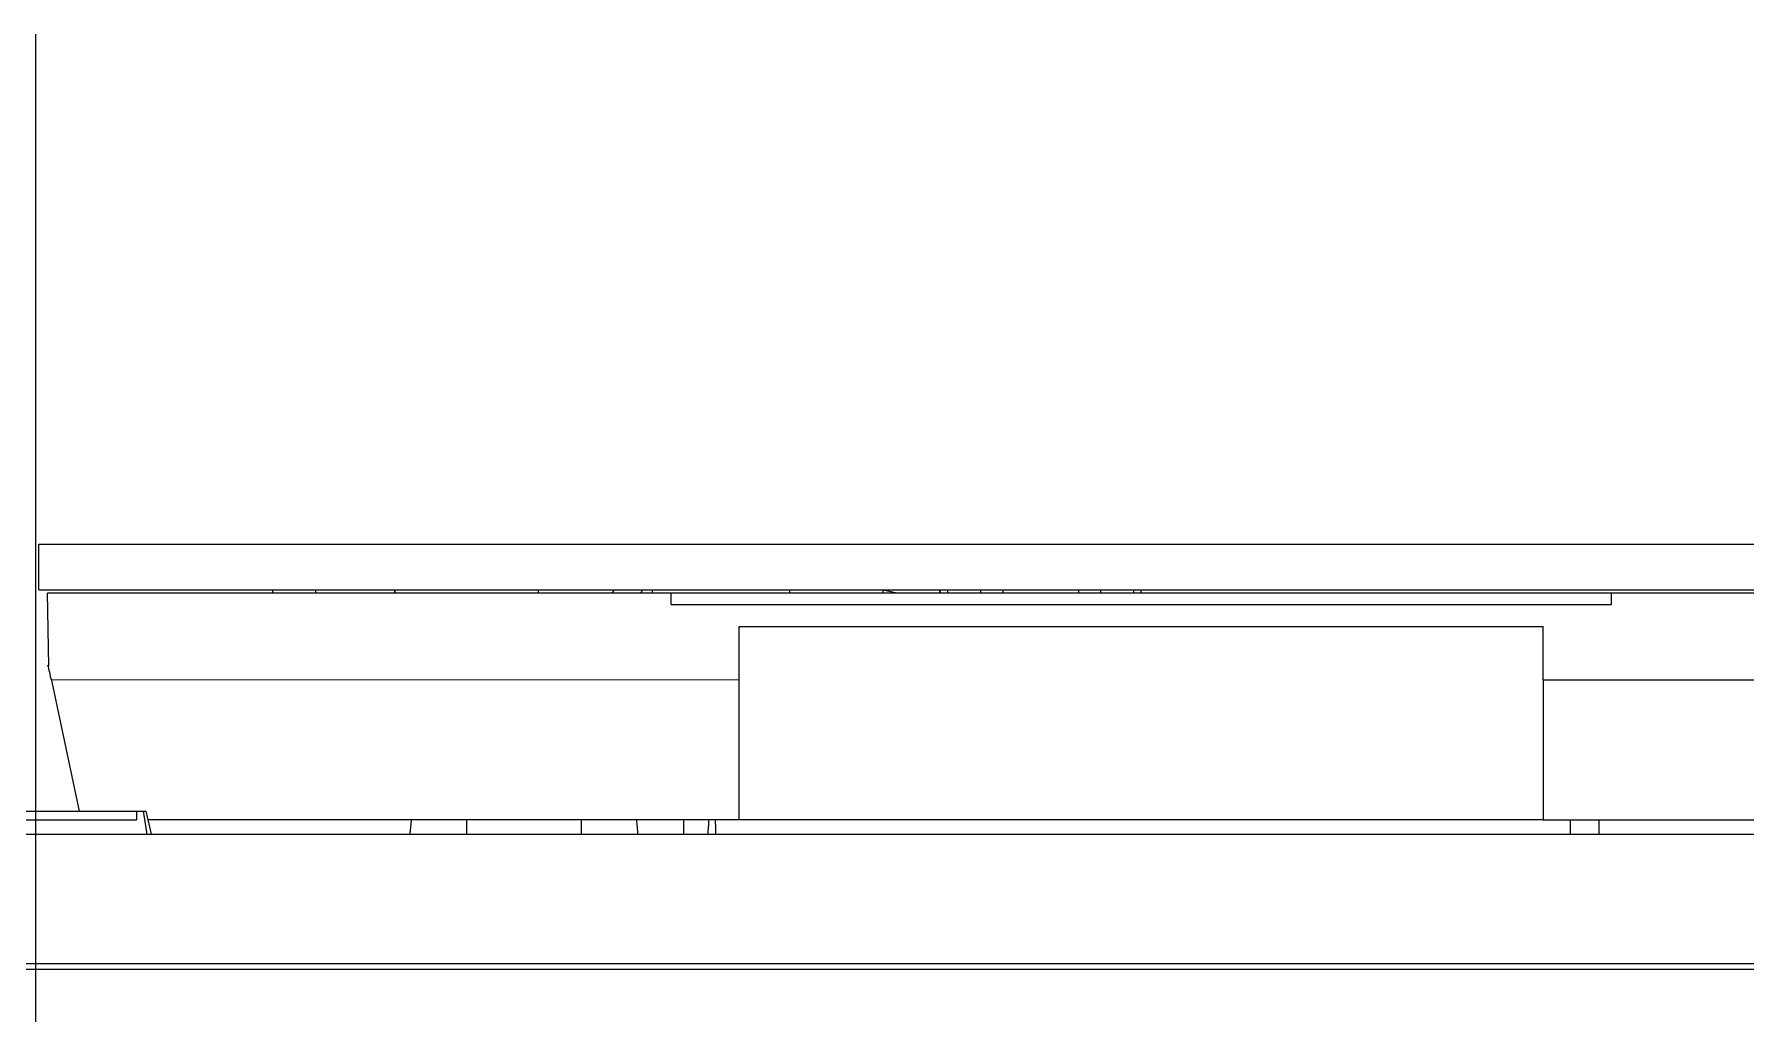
# Model space of a CAD drawing. Header units: millimetres. Extents: x -73584 to -37571, y -61249 to -50748.
# Drawn here: x -54034.3 to -53974.7, y -56834.3 to -56800.2 of the extents above; entities that cross this region are included whole.
import ezdxf

# ---------------------------------------------------------------- set-up
doc = ezdxf.new("R2010")
doc.units = ezdxf.units.MM
doc.header["$LTSCALE"] = 200
doc.linetypes.add('( Center )', pattern=[2, 1.25, -0.25, 0.25, -0.25])
doc.layers.add('DIM', color=3, linetype='Continuous')

# ---------------------------------------------------------------- blocks, each defined once
blk = doc.blocks.new('12586')
at = {"color": 7, "linetype": 'Continuous'}
for p, q in [((-40121.546, -54856.421), (-40121.546, -54854.821)), ((-40121.546, -54854.821), (-39871.746, -54854.821)), ((-40121.546, -54856.421), (-39871.746, -54856.421)), ((-40121.253, -54856.521), (-40121.208, -54859.069)), ((-40121.233, -54856.521), (-40046.524, -54856.521)), ((-40113.398, -54856.521), (-40113.397, -54856.421)), ((-40111.895, -54856.521), (-40111.897, -54856.421)), ((-40109.156, -54856.421), (-40109.156, -54856.521)), ((-40109.147, -54856.421), (-40109.147, -54856.521)), ((-40104.147, -54856.421), (-40104.147, -54856.521)), ((-40099.524, -54856.921), (-40099.524, -54856.521)), ((-40099.524, -54856.921), (-40066.768, -54856.921)), ((-40095.399, -54856.421), (-40095.399, -54856.521)), ((-40092.15, -54856.421), (-40092.15, -54856.521)), ((-40092.15, -54856.421), (-40091.65, -54856.521)), ((-40090.156, -54856.521), (-40090.156, -54856.421)), ((-40090.147, -54856.521), (-40090.147, -54856.421)), ((-40089.892, -54856.421), (-40089.892, -54856.521)), ((-40088.733, -54856.521), (-40088.733, -54856.421)), ((-40087.958, -54856.521), (-40087.958, -54856.421)), ((-40085.335, -54856.421), (-40085.335, -54856.521)), ((-40084.56, -54856.421), (-40084.56, -54856.521)), ((-40083.401, -54856.521), (-40083.401, -54856.421)), ((-40083.147, -54856.521), (-40083.147, -54856.421)), ((-40066.768, -54856.921), (-40066.768, -54856.521)), ((-40097.146, -54859.55), (-40097.146, -54857.693)), ((-40097.146, -54857.693), (-40069.146, -54857.693)), ((-40069.146, -54859.55), (-40069.146, -54857.693)), ((-40121.117, -54859.508), (-40120.137, -54864.121)), ((-40121.11, -54859.542), (-40097.146, -54859.55)), ((-40097.146, -54864.421), (-40097.146, -54859.55)), ((-40069.146, -54859.55), (-39924.146, -54859.55)), ((-40069.146, -54859.55), (-40069.146, -54864.421)), ((-40146.146, -54864.421), (-40118.146, -54864.421)), ((-40125.482, -54864.121), (-40117.808, -54864.121)), ((-40118.146, -54864.121), (-40118.146, -54864.421)), ((-40117.909, -54864.121), (-40117.78, -54864.921)), ((-40117.74, -54864.421), (-40117.808, -54864.121)), ((-40117.626, -54864.921), (-40117.74, -54864.421)), ((-40069.146, -54864.421), (-40117.74, -54864.421)), ((-40108.576, -54864.421), (-40108.618, -54864.921)), ((-40108.576, -54864.421), (-40108.618, -54864.921)), ((-40106.646, -54864.421), (-40106.646, -54864.921)), ((-40102.646, -54864.921), (-40102.646, -54864.421)), ((-40099.085, -54864.421), (-40099.094, -54864.921)), ((-40069.146, -54864.421), (-39896.146, -54864.421)), ((-40068.207, -54864.421), (-40068.199, -54864.921)), ((-40067.207, -54864.421), (-40067.199, -54864.921)), ((-40370.397, -54864.921), (-39872.897, -54864.921))]:
    blk.add_line(p, q, dxfattribs=at)
for centre, radius, start, end in [((-40102.417, -54854.928), 2.426, 318.94363, 322.00881), ((-40101.335, -54856.729), 1.194, 10.02492, 14.94493)]:
    blk.add_arc(centre, radius, start, end, dxfattribs=at)
for centre, major_axis, ratio, start_param, end_param in [((-40106.647, -54856.111), (5.495, 0.587), 0.399969, -0.442329, -0.397564), ((-40102.647, -55411.949), (0, 558.577), 0.017455, -0.2037, -0.199227), ((-40102.647, -55240.197), (6.897, 394.974), 0.017449, 0.313367, 0.317451), ((-40102.647, -55354.659), (0, 558.577), 0.017455, -0.501712, -0.499847)]:
    blk.add_ellipse(centre, major_axis=major_axis, ratio=ratio, start_param=start_param, end_param=end_param, dxfattribs=at)
blk.add_open_spline([(-40121.109, -54859.546), (-40121.127, -54859.46), (-40121.161, -54859.289), (-40121.208, -54859.121), (-40121.226, -54859.035)], degree=3, knots=[0, 0, 0, 0, 0.500021, 1, 1, 1, 1], dxfattribs=at)
at = {"layer": 'DIM', "color": 1, "linetype": '( Center )'}
blk.add_line((-40121.647, -54934.237), (-40121.647, -54837.074), dxfattribs=at)
blk = doc.blocks.new('23-D1020-B_EXTRUSION-MAIN-BODY_BASESTAND-0_5m_Absen-PL__363', base_point=(418.75, -61.98))
at = {"color": 7, "linetype": 'Continuous'}
for p, q in [((892.007, 18.02), (441.246, 18.02)), ((892.007, 17.82), (441.246, 17.82))]:
    blk.add_line(p, q, dxfattribs=at)
blk = doc.blocks.new('Top1', base_point=(668.75, -75.52))
blk.add_blockref('23-D1020-B_EXTRUSION-MAIN-BODY_BASESTAND-0_5m_Absen-PL__363', (418.75, -61.98))
blk = doc.blocks.new('*U238')
at = {"xscale": -1, "rotation": 359.9999999999976}
blk.add_blockref('Top1', (0, -53.713), dxfattribs=at)
at = {"layer": 'DIM', "color": 0}
blk.add_blockref('12586', (40121.647, 54909.248), dxfattribs=at)
blk = doc.blocks.new('*U239')
at = {"layer": 'DIM', "color": 0, "linetype": 'ByBlock', "lineweight": -2, "transparency": 16777216}
blk.add_blockref('*U238', (500, 0), dxfattribs=at)

msp = doc.modelspace()

# ---------------------------------------------------------------- block references
at = {"layer": 'DIM', "color": 0}
msp.add_blockref('*U239', (-54534.278, -56872.358), dxfattribs=at)

doc.saveas('drawing.dxf')
